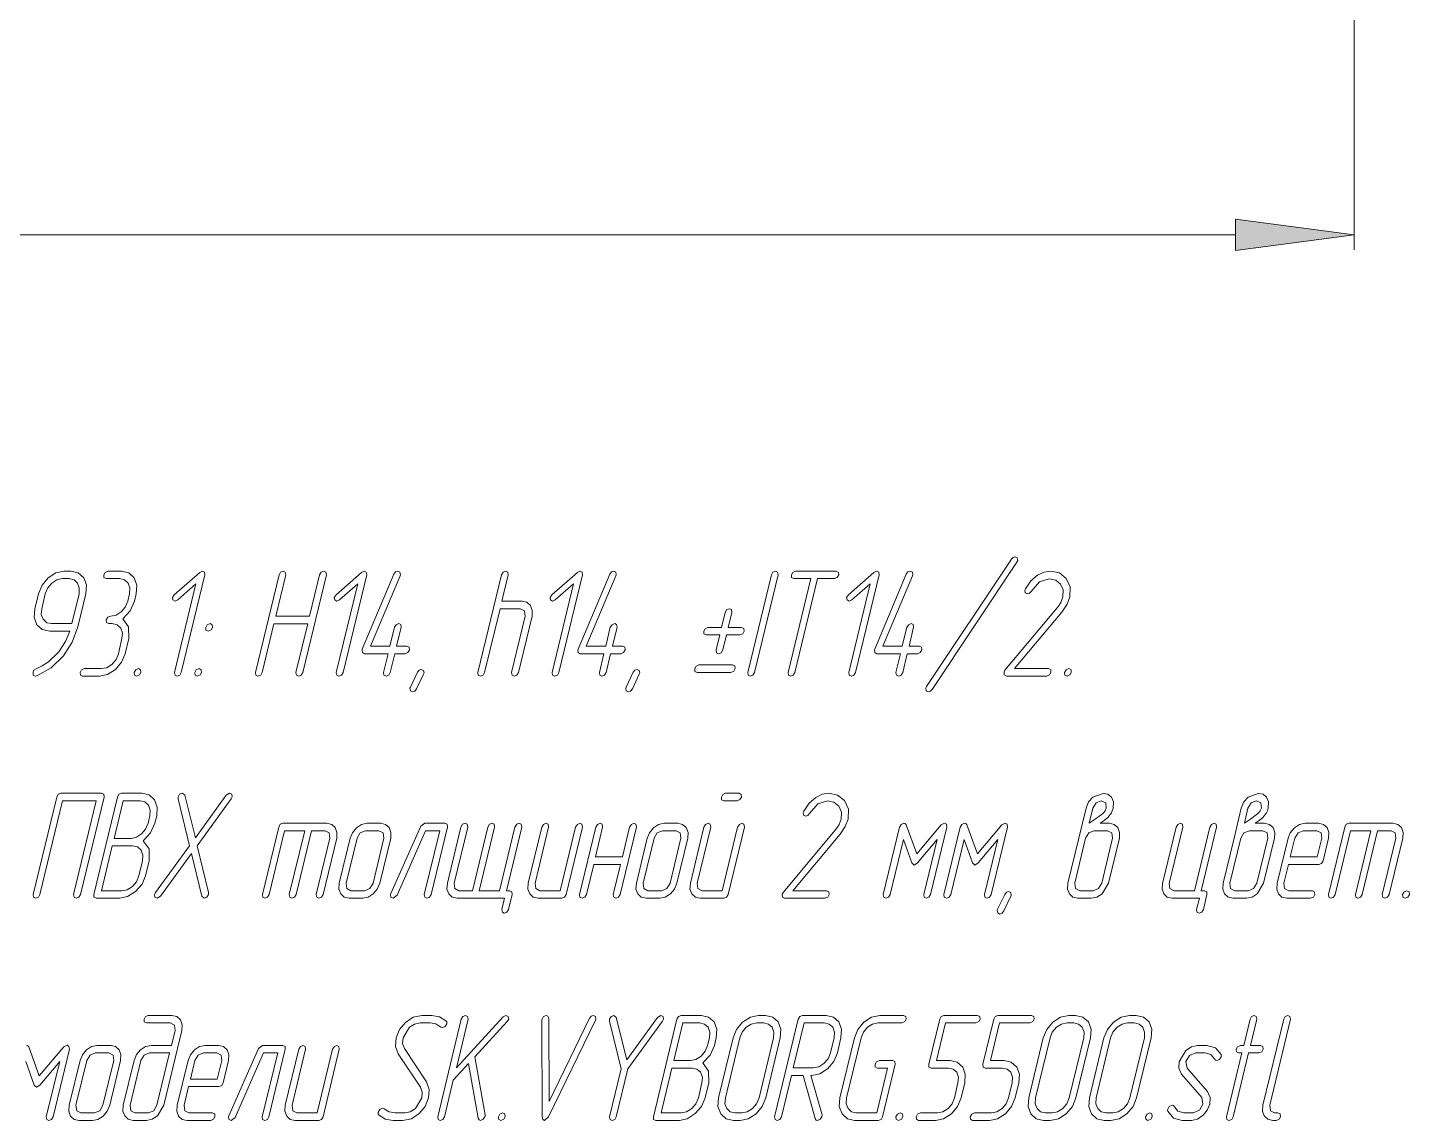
# Model space of a CAD drawing. Extents: x 0 to 420, y 0 to 297.
# Drawn here: x 280.06 to 326.12, y 63.56 to 99.98 of the extents above; entities that cross this region are included whole.
import ezdxf

# ---------------------------------------------------------------- set-up
doc = ezdxf.new("R2010")
doc.units = 0

msp = doc.modelspace()

# ---------------------------------------------------------------- linework, layer by layer
at = {"color": 7, "lineweight": 13}
for p, q in [((324.28299, 166.693024), (324.28299, 92.572365)), ((34.915421, 93.072365), (320.3172, 93.072365))]:
    msp.add_line(p, q, dxfattribs=at)
for points in [[(320.3172, 92.550262), (324.28299, 93.072365), (320.3172, 93.594467)], [(313.038452, 82.164764), (313.061493, 82.221054), (313.04306, 82.308037), (312.973999, 82.338745), (312.909515, 82.318275), (312.854248, 82.267105), (310.026611, 78.020027), (310.003601, 77.963737), (310.012817, 77.876755), (310.086487, 77.840935), (310.160187, 77.866516), (310.206238, 77.917686)], [(281.731873, 80.005409), (281.998993, 81.115791), (282.017395, 81.407455), (281.929901, 81.647949), (281.745697, 81.811691), (281.501617, 81.867981), (281.27594, 81.867981), (280.999634, 81.80658), (280.74176, 81.642838), (280.539124, 81.397224), (280.423981, 81.115791), (280.30426, 80.614326), (280.281219, 80.322662), (280.368713, 80.082161), (280.54834, 79.918419), (280.796997, 79.867249), (281.469391, 79.867249), (281.322021, 79.519295), (281.100952, 79.18158), (280.750946, 78.838737), (280.54834, 78.705704), (280.341095, 78.608475), (280.272003, 78.562424), (280.239777, 78.495903), (280.248993, 78.403801), (280.313446, 78.367981), (280.364105, 78.3731), (280.843079, 78.644295), (281.257538, 79.048538), (281.547668, 79.503944)], [(281.533844, 80.117981), (280.856873, 80.117981), (280.695679, 80.148682), (280.575958, 80.261253), (280.511475, 80.419884), (280.529907, 80.614326), (280.649658, 81.115791), (280.727936, 81.305115), (280.861481, 81.468857), (281.031891, 81.576317), (281.216095, 81.617249), (281.441742, 81.617249), (281.607544, 81.576317), (281.727264, 81.468857), (281.782532, 81.305115), (281.773315, 81.115791)], [(283.228577, 80.281723), (283.477264, 80.542686), (283.620026, 80.865059), (283.679901, 81.115791), (283.698334, 81.402336), (283.615417, 81.647949), (283.435822, 81.811691), (283.187134, 81.867981), (282.73584, 81.867981), (282.643707, 81.827042), (282.597656, 81.740059), (282.602264, 81.653069), (282.675964, 81.617249), (283.127258, 81.617249), (283.29306, 81.576317), (283.408203, 81.468857), (283.468048, 81.305115), (283.458862, 81.115791), (283.398987, 80.865059), (283.316101, 80.670616), (283.177917, 80.511986), (283.007538, 80.399414), (282.827942, 80.368713), (282.73584, 80.327774), (282.680573, 80.240791), (282.694366, 80.153801), (282.768066, 80.117981), (282.878601, 80.117981), (283.044373, 80.077042), (283.164124, 79.969589), (283.21936, 79.805847), (283.205566, 79.616516), (283.085815, 79.115059), (283.007538, 78.920616), (282.873993, 78.761986), (282.698975, 78.649414), (282.514771, 78.618713), (281.952942, 78.618713), (281.86084, 78.577774), (281.810181, 78.490791), (281.819366, 78.403801), (281.893066, 78.367981), (282.454895, 78.367981), (282.726624, 78.419151), (282.989105, 78.588013), (283.191742, 78.828506), (283.311493, 79.115059), (283.431213, 79.616516), (283.421997, 80.010529)], [(285.181213, 78.490791), (285.968719, 81.740059), (285.954895, 81.832161), (285.881226, 81.862862), (285.79834, 81.827042), (284.94635, 81.079971), (284.886475, 80.992981), (284.904907, 80.905991), (284.973999, 80.865059), (285.061493, 80.905991), (285.669373, 81.443275), (284.955566, 78.490791), (284.973999, 78.398682), (285.04306, 78.367981), (285.130554, 78.398682)], [(289.459503, 80.363594), (288.335815, 80.363594), (288.667419, 81.740059), (288.648987, 81.832161), (288.579895, 81.867981), (288.492401, 81.832161), (288.441742, 81.740059), (287.654236, 78.490791), (287.66806, 78.398682), (287.737152, 78.367981), (287.829254, 78.398682), (287.879913, 78.490791), (288.271362, 80.112862), (289.39502, 80.112862), (289.003601, 78.490791), (289.022003, 78.398682), (289.091095, 78.367981), (289.178589, 78.398682), (289.229248, 78.490791), (290.016754, 81.740059), (289.998322, 81.832161), (289.933838, 81.867981), (289.846344, 81.832161), (289.791077, 81.740059)], [(290.573975, 78.490791), (291.361481, 81.740059), (291.347656, 81.832161), (291.273987, 81.862862), (291.191101, 81.827042), (290.339111, 81.079971), (290.279236, 80.992981), (290.297668, 80.905991), (290.36676, 80.865059), (290.454254, 80.905991), (291.062134, 81.443275), (290.348328, 78.490791), (290.36676, 78.398682), (290.435822, 78.367981), (290.523315, 78.398682)], [(292.36084, 79.365791), (292.512787, 79.995171), (292.498993, 80.08728), (292.434509, 80.117981), (292.347015, 80.082161), (292.28714, 79.995171), (292.135162, 79.365791), (291.48584, 79.365791), (292.475952, 81.71447), (292.485168, 81.745171), (292.471344, 81.832161), (292.397675, 81.867981), (292.323975, 81.8424), (292.268707, 81.76564), (291.214111, 79.268562), (291.209503, 79.237862), (291.218719, 79.150879), (291.287781, 79.115059), (292.075287, 79.115059), (291.92334, 78.490791), (291.937134, 78.398682), (292.010834, 78.367981), (292.098328, 78.398682), (292.148987, 78.490791), (292.300964, 79.115059), (292.641754, 79.115059), (292.733856, 79.155991), (292.784515, 79.242981), (292.775299, 79.329971), (292.701599, 79.365791)], [(295.870026, 80.865059), (296.081879, 81.740059), (296.063446, 81.832161), (295.994385, 81.867981), (295.90686, 81.832161), (295.856201, 81.740059), (295.068726, 78.490791), (295.08252, 78.398682), (295.151611, 78.367981), (295.243713, 78.398682), (295.294373, 78.490791), (295.810181, 80.614326), (296.482544, 80.614326), (296.625305, 80.542686), (296.648315, 80.368713), (296.192383, 78.490791), (296.206207, 78.398682), (296.275299, 78.367981), (296.367401, 78.398682), (296.41806, 78.490791), (296.873962, 80.368713), (296.883179, 80.558037), (296.823303, 80.721779), (296.703583, 80.829239), (296.542389, 80.865059)], [(297.767395, 78.490791), (298.554901, 81.740059), (298.541077, 81.832161), (298.467407, 81.862862), (298.384491, 81.827042), (297.532532, 81.079971), (297.472656, 80.992981), (297.491089, 80.905991), (297.56015, 80.865059), (297.647644, 80.905991), (298.255554, 81.443275), (297.541748, 78.490791), (297.56015, 78.398682), (297.629242, 78.367981), (297.716736, 78.398682)], [(299.55423, 79.365791), (299.706207, 79.995171), (299.692383, 80.08728), (299.62793, 80.117981), (299.540405, 80.082161), (299.48056, 79.995171), (299.328583, 79.365791), (298.67923, 79.365791), (299.669373, 81.71447), (299.678589, 81.745171), (299.664764, 81.832161), (299.591064, 81.867981), (299.517395, 81.8424), (299.462128, 81.76564), (298.407532, 79.268562), (298.402924, 79.237862), (298.41214, 79.150879), (298.481201, 79.115059), (299.268707, 79.115059), (299.11673, 78.490791), (299.130554, 78.398682), (299.204224, 78.367981), (299.291748, 78.398682), (299.342407, 78.490791), (299.494385, 79.115059), (299.835144, 79.115059), (299.927277, 79.155991), (299.977905, 79.242981), (299.968719, 79.329971), (299.89502, 79.365791)], [(304.288452, 78.490791), (305.075958, 81.740059), (305.057526, 81.832161), (304.988464, 81.867981), (304.90094, 81.832161), (304.850281, 81.740059), (304.062805, 78.490791), (304.076599, 78.398682), (304.145691, 78.367981), (304.237793, 78.398682)], [(306.162811, 81.617249), (305.407532, 78.490791), (305.425964, 78.398682), (305.495056, 78.367981), (305.58252, 78.398682), (305.633179, 78.490791), (306.388458, 81.617249), (306.954895, 81.617249), (307.046997, 81.658188), (307.097656, 81.740059), (307.08844, 81.827042), (307.014771, 81.867981), (305.660828, 81.867981), (305.568726, 81.827042), (305.522675, 81.740059), (305.527283, 81.653069), (305.600952, 81.617249)], [(307.654907, 78.490791), (308.442413, 81.740059), (308.428589, 81.832161), (308.354919, 81.862862), (308.272003, 81.827042), (307.420044, 81.079971), (307.360168, 80.992981), (307.378601, 80.905991), (307.447662, 80.865059), (307.535156, 80.905991), (308.143066, 81.443275), (307.42926, 78.490791), (307.447662, 78.398682), (307.516754, 78.367981), (307.604248, 78.398682)], [(309.441742, 79.365791), (309.593719, 79.995171), (309.579895, 80.08728), (309.515442, 80.117981), (309.427917, 80.082161), (309.368073, 79.995171), (309.216095, 79.365791), (308.566742, 79.365791), (309.556885, 81.71447), (309.566101, 81.745171), (309.552277, 81.832161), (309.478577, 81.867981), (309.404907, 81.8424), (309.34964, 81.76564), (308.295044, 79.268562), (308.290436, 79.237862), (308.299652, 79.150879), (308.368713, 79.115059), (309.156219, 79.115059), (309.004242, 78.490791), (309.018066, 78.398682), (309.091736, 78.367981), (309.17926, 78.398682), (309.229919, 78.490791), (309.381897, 79.115059), (309.722656, 79.115059), (309.814789, 79.155991), (309.865417, 79.242981), (309.856232, 79.329971), (309.782532, 79.365791)], [(314.028595, 78.367981), (314.125305, 78.40892), (314.171356, 78.490791), (314.16214, 78.582893), (314.08847, 78.618713), (312.955566, 78.618713), (314.530579, 80.501755), (314.705566, 80.762718), (314.802277, 81.008331), (314.816101, 81.340935), (314.682556, 81.622368), (314.452271, 81.80658), (314.166748, 81.867981), (313.936493, 81.832161), (313.72464, 81.72982), (313.503601, 81.540497), (313.319397, 81.274414), (313.300964, 81.228363), (313.314758, 81.141373), (313.388458, 81.105553), (313.45755, 81.131142), (313.508179, 81.187424), (313.793732, 81.514908), (314.116089, 81.612137), (314.327942, 81.566078), (314.489136, 81.438156), (314.57663, 81.238594), (314.567413, 81.008331), (314.498322, 80.82412), (314.443054, 80.737137), (314.373993, 80.639908), (312.637817, 78.562424), (312.60556, 78.501022), (312.614777, 78.40892), (312.683838, 78.367981)], [(303.413452, 79.990059), (303.533203, 80.491516), (303.519379, 80.583626), (303.450287, 80.614326), (303.362793, 80.583626), (303.307526, 80.491516), (303.187805, 79.990059), (302.736481, 79.990059), (302.644379, 79.94912), (302.598328, 79.867249), (302.602936, 79.775146), (302.676605, 79.744446), (303.12793, 79.744446), (303.008179, 79.242981), (303.017395, 79.14576), (303.086487, 79.115059), (303.178589, 79.14576), (303.233856, 79.242981), (303.353577, 79.744446), (303.800293, 79.744446), (303.897003, 79.780258), (303.947662, 79.867249), (303.933838, 79.954239), (303.860168, 79.990059)], [(286.139099, 80.117981), (286.042419, 80.077042), (285.996338, 79.990059), (286.000946, 79.903069), (286.079254, 79.867249), (286.175964, 79.908188), (286.222015, 79.990059), (286.208191, 80.077042)], [(283.753601, 78.618713), (283.661499, 78.577774), (283.61084, 78.490791), (283.620026, 78.403801), (283.693726, 78.367981), (283.790436, 78.40892), (283.836487, 78.490791), (283.827271, 78.582893)], [(285.775299, 78.618713), (285.683197, 78.577774), (285.632538, 78.490791), (285.641754, 78.403801), (285.715424, 78.367981), (285.812134, 78.40892), (285.858185, 78.490791), (285.848999, 78.582893)], [(293.272675, 78.475433), (293.254242, 78.557312), (293.180542, 78.593124), (293.106873, 78.567543), (293.051605, 78.495903), (292.816742, 77.999557), (292.802917, 77.963737), (292.82135, 77.881866), (292.890442, 77.840935), (292.964111, 77.866516), (293.023987, 77.943275), (293.254242, 78.434502)], [(300.466095, 78.475433), (300.447662, 78.557312), (300.373962, 78.593124), (300.300293, 78.567543), (300.245026, 78.495903), (300.010162, 77.999557), (299.996338, 77.963737), (300.014771, 77.881866), (300.083862, 77.840935), (300.157532, 77.866516), (300.217407, 77.943275), (300.447662, 78.434502)], [(303.496338, 78.490791), (303.597656, 78.531723), (303.643707, 78.618713), (303.634521, 78.705704), (303.560822, 78.741516), (302.437134, 78.741516), (302.340424, 78.700584), (302.294373, 78.618713), (302.298981, 78.526604), (302.372681, 78.490791)], [(314.765442, 78.618713), (314.67334, 78.577774), (314.622681, 78.490791), (314.631897, 78.403801), (314.705566, 78.367981), (314.802277, 78.40892), (314.848328, 78.490791), (314.839111, 78.582893)], [(281.819397, 71.087288), (282.606873, 74.336555), (282.597687, 74.428658), (282.523987, 74.464478), (281.170044, 74.464478), (281.077942, 74.428658), (281.031891, 74.336555), (280.244385, 71.087288), (280.258209, 70.995178), (280.327271, 70.964478), (280.419373, 70.995178), (280.470032, 71.087288), (281.225311, 74.213745), (282.348999, 74.213745), (281.593719, 71.087288), (281.612152, 70.995178), (281.681213, 70.964478), (281.768738, 70.995178)], [(282.348999, 70.964478), (283.136475, 70.964478), (283.394379, 71.020767), (283.656891, 71.189621), (283.873322, 71.430122), (283.993073, 71.711555), (284.112793, 72.213013), (284.108215, 72.607025), (283.910187, 72.87822), (284.158875, 73.139183), (284.301636, 73.461555), (284.361481, 73.712288), (284.379913, 74.003952), (284.292419, 74.244446), (284.108215, 74.408188), (283.868713, 74.464478), (283.191742, 74.464478), (283.09964, 74.428658), (283.053589, 74.336555), (282.266083, 71.087288), (282.270691, 70.995178)], [(282.947662, 72.960091), (283.247009, 74.213745), (283.808868, 74.213745), (283.970032, 74.172813), (284.089783, 74.065353), (284.14505, 73.901611), (284.135834, 73.712288), (284.075958, 73.461555), (283.993073, 73.267113), (283.859528, 73.108482), (283.684509, 72.995911), (283.509521, 72.960091)], [(285.65097, 72.98056), (285.300964, 74.397957), (285.227295, 74.469597), (285.125977, 74.428658), (285.075317, 74.346786), (285.075317, 74.280266), (285.45755, 72.714478), (284.320038, 71.153809), (284.287811, 71.087288), (284.301636, 71.000298), (284.375305, 70.964478), (284.48584, 71.030998), (285.522003, 72.453514), (285.862793, 71.030998), (285.945709, 70.964478), (286.037811, 71.000298), (286.08847, 71.087288), (286.093079, 71.153809), (285.710815, 72.714478), (286.848328, 74.280266), (286.875977, 74.346786), (286.86676, 74.433777), (286.79306, 74.469597), (286.677948, 74.397957)], [(303.712799, 74.213745), (303.804932, 74.254684), (303.85556, 74.336555), (303.841736, 74.423538), (303.772675, 74.464478), (303.325958, 74.464478), (303.233856, 74.423538), (303.187805, 74.336555), (303.192413, 74.249565), (303.266113, 74.213745)], [(306.637146, 70.964478), (306.733856, 71.005417), (306.779907, 71.087288), (306.770691, 71.17939), (306.697021, 71.21521), (305.564117, 71.21521), (307.13913, 73.098251), (307.314117, 73.359215), (307.410828, 73.604828), (307.424652, 73.937431), (307.291107, 74.218864), (307.060852, 74.403076), (306.775299, 74.464478), (306.545044, 74.428658), (306.333191, 74.326317), (306.112152, 74.136993), (305.927948, 73.870911), (305.909515, 73.82486), (305.92334, 73.737869), (305.997009, 73.702049), (306.066101, 73.727638), (306.11676, 73.78392), (306.402283, 74.111404), (306.72464, 74.208633), (306.936493, 74.162575), (307.097687, 74.034653), (307.185181, 73.835091), (307.175964, 73.604828), (307.106873, 73.420616), (307.051636, 73.333633), (306.982544, 73.236404), (305.246368, 71.15892), (305.214111, 71.097519), (305.223328, 71.005417), (305.292419, 70.964478)], [(315.810852, 73.461555), (315.939789, 73.553658), (316.064148, 73.650879), (316.183868, 73.814621), (316.211487, 73.87603), (316.239136, 73.963013), (316.25296, 74.172813), (316.188477, 74.336555), (316.068726, 74.428658), (315.907562, 74.459358), (315.571381, 74.336555), (315.424011, 74.172813), (315.341125, 73.963013), (315.101624, 72.96521), (314.737823, 71.465942), (314.723999, 71.271492), (314.788483, 71.112869), (314.903625, 71.000298), (315.069397, 70.964478), (315.516113, 70.964478), (315.700317, 71.000298), (315.875305, 71.112869), (316.087158, 71.465942), (316.450989, 72.96521), (316.460205, 73.154533), (316.40033, 73.318275), (316.280579, 73.425735), (316.119385, 73.461555)], [(315.447021, 73.461555), (315.566772, 73.963013), (315.677307, 74.147224), (315.847687, 74.213745), (315.995056, 74.147224), (316.013489, 73.963013), (315.972046, 73.87603), (315.921387, 73.809509), (315.884521, 73.778809), (315.649658, 73.594597)], [(320.982544, 73.461555), (321.111511, 73.553658), (321.23584, 73.650879), (321.355591, 73.814621), (321.383209, 73.87603), (321.410858, 73.963013), (321.424683, 74.172813), (321.360199, 74.336555), (321.240448, 74.428658), (321.079285, 74.459358), (320.743103, 74.336555), (320.595703, 74.172813), (320.512817, 73.963013), (320.273346, 72.96521), (319.909546, 71.465942), (319.895721, 71.271492), (319.960205, 71.112869), (320.075317, 71.000298), (320.241119, 70.964478), (320.687836, 70.964478), (320.87204, 71.000298), (321.047028, 71.112869), (321.258881, 71.465942), (321.622681, 72.96521), (321.631897, 73.154533), (321.572021, 73.318275), (321.452301, 73.425735), (321.291107, 73.461555)], [(320.618744, 73.461555), (320.738464, 73.963013), (320.848999, 74.147224), (321.019409, 74.213745), (321.166779, 74.147224), (321.185181, 73.963013), (321.143738, 73.87603), (321.093079, 73.809509), (321.056244, 73.778809), (320.821381, 73.594597)], [(289.29834, 73.210823), (288.782532, 71.087288), (288.796356, 70.995178), (288.870056, 70.964478), (288.95755, 70.995178), (289.008209, 71.087288), (289.523987, 73.210823), (289.975311, 73.210823), (290.113464, 73.139183), (290.136475, 72.96521), (289.680573, 71.087288), (289.698975, 70.995178), (289.768066, 70.964478), (289.85556, 70.995178), (289.906219, 71.087288), (290.362152, 72.96521), (290.371368, 73.154533), (290.316101, 73.318275), (290.19635, 73.425735), (290.035156, 73.461555), (288.570709, 73.461555), (288.478607, 73.430855), (288.427948, 73.338745), (287.884521, 71.087288), (287.898315, 70.995178), (287.967407, 70.964478), (288.059509, 70.995178), (288.110168, 71.087288), (288.625977, 73.210823)], [(291.798981, 71.465942), (292.162811, 72.96521), (292.172028, 73.154533), (292.112152, 73.318275), (291.992401, 73.425735), (291.831238, 73.461555), (291.379913, 73.461555), (291.191101, 73.425735), (291.025299, 73.313164), (290.887146, 73.149422), (290.813477, 72.96521), (290.449646, 71.465942), (290.435822, 71.26638), (290.495697, 71.10775), (290.61084, 70.995178), (290.776611, 70.964478), (291.227936, 70.964478), (291.407532, 70.995178), (291.58255, 71.10775), (291.716095, 71.26638)], [(293.507538, 71.087288), (294.050964, 73.338745), (294.046356, 73.430855), (293.968079, 73.461555), (293.295715, 73.461555), (293.16214, 73.364334), (292.167419, 71.117989), (292.158203, 71.087288), (292.172028, 71.000298), (292.245697, 70.964478), (292.374634, 71.061699), (293.323334, 73.210823), (293.797668, 73.210823), (293.281891, 71.087288), (293.295715, 70.995178), (293.364777, 70.964478), (293.456879, 70.995178)], [(294.88913, 71.21521), (294.437805, 71.21521), (294.299652, 71.286842), (294.276611, 71.465942), (294.727936, 73.338745), (294.714111, 73.430855), (294.64505, 73.466667), (294.557556, 73.430855), (294.502289, 73.338745), (294.050964, 71.465942), (294.03714, 71.26638), (294.097015, 71.10775), (294.212158, 70.995178), (294.37793, 70.964478), (295.95755, 70.964478), (295.865448, 70.590942), (295.88385, 70.498833), (295.948334, 70.468132), (296.035828, 70.498833), (296.091095, 70.590942), (296.210815, 71.087288), (296.20163, 71.17939), (296.12793, 71.21521), (296.017395, 71.21521), (296.528595, 73.338745), (296.514771, 73.430855), (296.445709, 73.466667), (296.362793, 73.430855), (296.302948, 73.338745), (295.791748, 71.21521), (295.114777, 71.21521), (295.625977, 73.338745), (295.612152, 73.430855), (295.547668, 73.466667), (295.460175, 73.430855), (295.400299, 73.338745)], [(298.006897, 71.087288), (298.550293, 73.338745), (298.536499, 73.430855), (298.467407, 73.461555), (298.384521, 73.425735), (298.324646, 73.338745), (297.813477, 71.21521), (297.136475, 71.21521), (296.998322, 71.286842), (296.975311, 71.465942), (297.426636, 73.338745), (297.412811, 73.430855), (297.343719, 73.461555), (297.256226, 73.425735), (297.200958, 73.338745), (296.749634, 71.465942), (296.73584, 71.26638), (296.795715, 71.10775), (296.910828, 70.995178), (297.07663, 70.964478), (297.864136, 70.964478), (297.956238, 70.995178)], [(299.885834, 72.340942), (298.987793, 72.340942), (299.227295, 73.338745), (299.21347, 73.430855), (299.144379, 73.461555), (299.056885, 73.425735), (299.001617, 73.338745), (298.458191, 71.087288), (298.472015, 70.995178), (298.541077, 70.964478), (298.633209, 70.995178), (298.683868, 71.087288), (298.927917, 72.09021), (299.825958, 72.09021), (299.581879, 71.087288), (299.595703, 70.995178), (299.664795, 70.964478), (299.756897, 70.995178), (299.807556, 71.087288), (300.350952, 73.338745), (300.337158, 73.430855), (300.268066, 73.461555), (300.185181, 73.425735), (300.125305, 73.338745)], [(301.700317, 71.465942), (302.064117, 72.96521), (302.073334, 73.154533), (302.013458, 73.318275), (301.893738, 73.425735), (301.732544, 73.461555), (301.281219, 73.461555), (301.092407, 73.425735), (300.926636, 73.313164), (300.788452, 73.149422), (300.714783, 72.96521), (300.350952, 71.465942), (300.337158, 71.26638), (300.397034, 71.10775), (300.512146, 70.995178), (300.677948, 70.964478), (301.129272, 70.964478), (301.308868, 70.995178), (301.483856, 71.10775), (301.617401, 71.26638)], [(303.408875, 71.087288), (303.952271, 73.338745), (303.938477, 73.430855), (303.869385, 73.461555), (303.786499, 73.425735), (303.726624, 73.338745), (303.215454, 71.21521), (302.54306, 71.21521), (302.400299, 71.286842), (302.377289, 71.465942), (302.828613, 73.338745), (302.814789, 73.430855), (302.745697, 73.461555), (302.658203, 73.425735), (302.602936, 73.338745), (302.151611, 71.465942), (302.137817, 71.271492), (302.202271, 71.112869), (302.317413, 71.000298), (302.483215, 70.964478), (303.266113, 70.964478), (303.358215, 70.995178)], [(310.155579, 71.087288), (310.699005, 73.338745), (310.685181, 73.430855), (310.620697, 73.466667), (310.510193, 73.410385), (309.695038, 72.443275), (309.34967, 73.410385), (309.312805, 73.451317), (309.271362, 73.466667), (309.17926, 73.425735), (309.123993, 73.338745), (308.580566, 71.087288), (308.594391, 70.995178), (308.663452, 70.964478), (308.755585, 70.995178), (308.806244, 71.087288), (309.25293, 72.924271), (309.529266, 72.14138), (309.607544, 72.06974), (309.718079, 72.14138), (310.376617, 72.924271), (309.929932, 71.087288), (309.943726, 70.995178), (310.012817, 70.964478), (310.104919, 70.995178)], [(312.177307, 71.087288), (312.720703, 73.338745), (312.706909, 73.430855), (312.642426, 73.466667), (312.531891, 73.410385), (311.716766, 72.443275), (311.371368, 73.410385), (311.334534, 73.451317), (311.293091, 73.466667), (311.200989, 73.425735), (311.145691, 73.338745), (310.602295, 71.087288), (310.616089, 70.995178), (310.685181, 70.964478), (310.777283, 70.995178), (310.827942, 71.087288), (311.274658, 72.924271), (311.550964, 72.14138), (311.629272, 72.06974), (311.739807, 72.14138), (312.398346, 72.924271), (311.95163, 71.087288), (311.965454, 70.995178), (312.034515, 70.964478), (312.126648, 70.995178)], [(318.95163, 71.210091), (318.274658, 71.210091), (318.136505, 71.286842), (318.113464, 71.460823), (318.564789, 73.338745), (318.550964, 73.430855), (318.481903, 73.461555), (318.394409, 73.425735), (318.339142, 73.338745), (317.887817, 71.460823), (317.874023, 71.26638), (317.933868, 71.10775), (318.049011, 70.995178), (318.214783, 70.964478), (319.117432, 70.964478), (319.02533, 70.590942), (319.039124, 70.493721), (319.112823, 70.463013), (319.200317, 70.498833), (319.250977, 70.590942), (319.370728, 71.087288), (319.366119, 71.17939), (319.292419, 71.210091), (319.177307, 71.210091), (319.688477, 73.338745), (319.674683, 73.430855), (319.610199, 73.461555), (319.522705, 73.425735), (319.46283, 73.338745)], [(322.08783, 72.09021), (323.096375, 72.09021), (323.188477, 72.120911), (323.239136, 72.213013), (323.42334, 72.96521), (323.432556, 73.154533), (323.372681, 73.318275), (323.25296, 73.425735), (323.091766, 73.461555), (322.640442, 73.461555), (322.45166, 73.425735), (322.285858, 73.313164), (322.147705, 73.149422), (322.074005, 72.96521), (321.710205, 71.465942), (321.696381, 71.26638), (321.756256, 71.10775), (321.871368, 70.995178), (322.03717, 70.964478), (322.824677, 70.964478), (322.921387, 71.005417), (322.967438, 71.087288), (322.958221, 71.17939), (322.884521, 71.21521), (322.097046, 71.21521), (321.958862, 71.286842), (321.935852, 71.465942)], [(324.832581, 73.210823), (324.316772, 71.087288), (324.330597, 70.995178), (324.404266, 70.964478), (324.49176, 70.995178), (324.542419, 71.087288), (325.058228, 73.210823), (325.509521, 73.210823), (325.647705, 73.139183), (325.670715, 72.96521), (325.214783, 71.087288), (325.233215, 70.995178), (325.302307, 70.964478), (325.389801, 70.995178), (325.44046, 71.087288), (325.896362, 72.96521), (325.905579, 73.154533), (325.850342, 73.318275), (325.730591, 73.425735), (325.569397, 73.461555), (324.104919, 73.461555), (324.012817, 73.430855), (323.962158, 73.338745), (323.418762, 71.087288), (323.432556, 70.995178), (323.501648, 70.964478), (323.59375, 70.995178), (323.644409, 71.087288), (324.160187, 73.210823)], [(291.573334, 71.465942), (291.467407, 71.286842), (291.287811, 71.21521), (290.836487, 71.21521), (290.698334, 71.286842), (290.675293, 71.465942), (291.039124, 72.96521), (291.14505, 73.139183), (291.320038, 73.210823), (291.771362, 73.210823), (291.914124, 73.139183), (291.937134, 72.96521)], [(301.47464, 71.465942), (301.368713, 71.286842), (301.189117, 71.21521), (300.737793, 71.21521), (300.59964, 71.286842), (300.57663, 71.465942), (300.94043, 72.96521), (301.046356, 73.139183), (301.221375, 73.210823), (301.672668, 73.210823), (301.81543, 73.139183), (301.83847, 72.96521)], [(315.861511, 71.465942), (315.755585, 71.286842), (315.575989, 71.21521), (315.129272, 71.21521), (314.986511, 71.286842), (314.96347, 71.465942), (315.327301, 72.96521), (315.433228, 73.139183), (315.612823, 73.210823), (316.05954, 73.210823), (316.202301, 73.139183), (316.225311, 72.96521)], [(321.033203, 71.465942), (320.927307, 71.286842), (320.747681, 71.21521), (320.300964, 71.21521), (320.158203, 71.286842), (320.135193, 71.465942), (320.499023, 72.96521), (320.604919, 73.139183), (320.784546, 73.210823), (321.231262, 73.210823), (321.374023, 73.139183), (321.397034, 72.96521)], [(322.147705, 72.340942), (322.299683, 72.96521), (322.405579, 73.139183), (322.580597, 73.210823), (323.031921, 73.210823), (323.174683, 73.139183), (323.197693, 72.96521), (323.045715, 72.340942)], [(282.523987, 71.21521), (282.883209, 72.709358), (283.555573, 72.709358), (283.716766, 72.673538), (283.841095, 72.566086), (283.90097, 72.402344), (283.887146, 72.213013), (283.767395, 71.711555), (283.684509, 71.511993), (283.550964, 71.358482), (283.375977, 71.245911), (283.19635, 71.21521)], [(312.84967, 71.07193), (312.831238, 71.153809), (312.757568, 71.189621), (312.683868, 71.16404), (312.628601, 71.0924), (312.393738, 70.596054), (312.379913, 70.560234), (312.398346, 70.478363), (312.467407, 70.437431), (312.541107, 70.463013), (312.600983, 70.539772), (312.831238, 71.030998)], [(326.034546, 71.21521), (325.942444, 71.174271), (325.891785, 71.087288), (325.901001, 71.000298), (325.97467, 70.964478), (326.071381, 71.005417), (326.117432, 71.087288), (326.108215, 71.17939)], [(284.854248, 66.058044), (284.181885, 66.058044), (283.993073, 66.022224), (283.822662, 65.914764), (283.684509, 65.751022), (283.61084, 65.561699), (283.247009, 64.062431), (283.233185, 63.867985), (283.297668, 63.709358), (283.412811, 63.596786), (283.578583, 63.560966), (284.025299, 63.560966), (284.209503, 63.596786), (284.384521, 63.709358), (284.596344, 64.062431), (285.199646, 66.559502), (285.208862, 66.748833), (285.153595, 66.912575), (285.029236, 67.020027), (284.868073, 67.060966), (284.080566, 67.060966), (283.988464, 67.020027), (283.942413, 66.933044), (283.947021, 66.846054), (284.020691, 66.810234), (284.808197, 66.810234), (284.950958, 66.738602), (284.973999, 66.559502)], [(294.004913, 66.881874), (293.788452, 67.014915), (293.535187, 67.060966), (293.203613, 67.060966), (292.913452, 66.999565), (292.655579, 66.825584), (292.45755, 66.585091), (292.347015, 66.308777), (292.324005, 66.027344), (292.416107, 65.781723), (293.157532, 64.666229), (293.212799, 64.497368), (293.199005, 64.313156), (292.987152, 63.960091), (292.807556, 63.847515), (292.62793, 63.811699), (292.300964, 63.811699), (292.107544, 63.8424), (291.94635, 63.94474), (291.886505, 63.965206), (291.798981, 63.924271), (291.743713, 63.837284), (291.743713, 63.780994), (291.771362, 63.740059), (291.978607, 63.601902), (292.241089, 63.560966), (292.568085, 63.560966), (292.853607, 63.617252), (293.116089, 63.791229), (293.309509, 64.026611), (293.424652, 64.308044), (293.443085, 64.589478), (293.35556, 64.84021), (292.618713, 65.955704), (292.558868, 66.119446), (292.572693, 66.308777), (292.784515, 66.661842), (292.950317, 66.769302), (293.143738, 66.810234), (293.475311, 66.810234), (293.668732, 66.774414), (293.829926, 66.672081), (293.889771, 66.651611), (293.977295, 66.692543), (294.03714, 66.779533), (294.032532, 66.840935)], [(294.248993, 64.896492), (294.755554, 65.454239), (295.08255, 63.632603), (295.110168, 63.576317), (295.160828, 63.560966), (295.248352, 63.596786), (295.303589, 63.678658), (295.308197, 63.704243), (295.308197, 63.740059), (294.962799, 65.67939), (296.049652, 66.861404), (296.095703, 66.933044), (296.072693, 67.025146), (296.003601, 67.060966), (295.906891, 67.009796), (294.350311, 65.310966), (294.74176, 66.933044), (294.723328, 67.025146), (294.654266, 67.060966), (294.566742, 67.025146), (294.516113, 66.933044), (293.728607, 63.683773), (293.742401, 63.591667), (293.811493, 63.560966), (293.903595, 63.591667), (293.954254, 63.683773)], [(298.992432, 66.897224), (299.001617, 66.933044), (298.987793, 67.020027), (298.918732, 67.055847), (298.845032, 67.030266), (298.789795, 66.963745), (297.44043, 64.185234), (297.431213, 66.963745), (297.403595, 67.030266), (297.348328, 67.055847), (297.256226, 67.020027), (297.205566, 66.933044), (297.200958, 66.897224), (297.210175, 63.673538), (297.228607, 63.586552), (297.288452, 63.560966), (297.426636, 63.673538)], [(299.844391, 65.275146), (299.45755, 63.683773), (299.475952, 63.591667), (299.545044, 63.560966), (299.632538, 63.591667), (299.683197, 63.683773), (300.070038, 65.275146), (301.225952, 66.871635), (301.258209, 66.938156), (301.244385, 67.025146), (301.170715, 67.060966), (301.060181, 66.994446), (300.033203, 65.577049), (299.683197, 66.994446), (299.604919, 67.060966), (299.508209, 67.025146), (299.45755, 66.938156), (299.452942, 66.871635)], [(301.000305, 63.560966), (301.787811, 63.560966), (302.045715, 63.617252), (302.308197, 63.786114), (302.524658, 64.026611), (302.644379, 64.308044), (302.76413, 64.809502), (302.759521, 65.203514), (302.561493, 65.474709), (302.810181, 65.735672), (302.952942, 66.058044), (303.012817, 66.308777), (303.031219, 66.600441), (302.943726, 66.840935), (302.759521, 67.004677), (302.52005, 67.060966), (301.843079, 67.060966), (301.750977, 67.025146), (301.704895, 66.933044), (300.917419, 63.683773), (300.922028, 63.591667)], [(301.598999, 65.55658), (301.898315, 66.810234), (302.460175, 66.810234), (302.621368, 66.769302), (302.741089, 66.661842), (302.796356, 66.4981), (302.78714, 66.308777), (302.727295, 66.058044), (302.644379, 65.863602), (302.510834, 65.704971), (302.335815, 65.5924), (302.160828, 65.55658)], [(304.666107, 64.308044), (305.149658, 66.308777), (305.168091, 66.595322), (305.080566, 66.840935), (304.896362, 67.004677), (304.652283, 67.060966), (304.426636, 67.060966), (304.150299, 66.999565), (303.892426, 66.835823), (303.689789, 66.59021), (303.574646, 66.308777), (303.091095, 64.308044), (303.068085, 64.021492), (303.164795, 63.780994), (303.339783, 63.612137), (303.583862, 63.560966), (303.809509, 63.560966), (304.081238, 63.612137), (304.34375, 63.780994), (304.546356, 64.021492)], [(304.44043, 64.308044), (304.357544, 64.108482), (304.223999, 63.954971), (304.049011, 63.8424), (303.869385, 63.811699), (303.643738, 63.811699), (303.482544, 63.8424), (303.367432, 63.954971), (303.302948, 64.113602), (303.316772, 64.308044), (303.800293, 66.308777), (303.873993, 66.4981), (304.012146, 66.661842), (304.182556, 66.769302), (304.36676, 66.810234), (304.592407, 66.810234), (304.753601, 66.769302), (304.873352, 66.661842), (304.933197, 66.4981), (304.924011, 66.308777)], [(306.167419, 65.060234), (306.195068, 65.060234), (306.466766, 65.116524), (306.72467, 65.280266), (306.931885, 65.52076), (307.051636, 65.807312), (307.171356, 66.308777), (307.189789, 66.595322), (307.102295, 66.840935), (306.918091, 67.004677), (306.674011, 67.060966), (305.886505, 67.060966), (305.794403, 67.025146), (305.748352, 66.933044), (304.960846, 63.683773), (304.97467, 63.591667), (305.043732, 63.560966), (305.135834, 63.591667), (305.186493, 63.683773), (305.522675, 65.060234), (305.909515, 65.060234), (306.314789, 63.622372), (306.342407, 63.571201), (306.393066, 63.560966), (306.480591, 63.596786), (306.535828, 63.683773), (306.540436, 63.750294)], [(305.58255, 65.310966), (305.941772, 66.810234), (306.614136, 66.810234), (306.77533, 66.769302), (306.89505, 66.661842), (306.954926, 66.4981), (306.945709, 66.308777), (306.825989, 65.807312), (306.743073, 65.612869), (306.604919, 65.454239), (306.434509, 65.346786), (306.254913, 65.310966)], [(308.557556, 63.683773), (308.981232, 65.433777), (308.972015, 65.525879), (308.898346, 65.55658), (308.45163, 65.55658), (308.354919, 65.515648), (308.308868, 65.433777), (308.313477, 65.341667), (308.387146, 65.305847), (308.723328, 65.305847), (308.364136, 63.811699), (307.687164, 63.811699), (307.52597, 63.8424), (307.410828, 63.954971), (307.346375, 64.113602), (307.360168, 64.308044), (307.84375, 66.308777), (307.917419, 66.4981), (308.055573, 66.661842), (308.225983, 66.769302), (308.410187, 66.810234), (309.197693, 66.810234), (309.294403, 66.851173), (309.345062, 66.933044), (309.331238, 67.020027), (309.257568, 67.060966), (308.470062, 67.060966), (308.193726, 66.999565), (307.935852, 66.835823), (307.733215, 66.59021), (307.618073, 66.308777), (307.134521, 64.308044), (307.111511, 64.021492), (307.208221, 63.780994), (307.383209, 63.612137), (307.627289, 63.560966), (308.414795, 63.560966), (308.506897, 63.591667)], [(311.177948, 64.308044), (311.297699, 64.809502), (311.316101, 65.096054), (311.228607, 65.336548), (311.049011, 65.500298), (310.80954, 65.55658), (310.358215, 65.55658), (310.657562, 66.810234), (311.666107, 66.810234), (311.762817, 66.851173), (311.813477, 66.933044), (311.799652, 67.020027), (311.725983, 67.060966), (310.602295, 67.060966), (310.510193, 67.025146), (310.464142, 66.933044), (310.100311, 65.433777), (310.104919, 65.336548), (310.178619, 65.305847), (310.745056, 65.305847), (310.90625, 65.270027), (311.030579, 65.162575), (311.085846, 64.998833), (311.072021, 64.809502), (310.952301, 64.308044), (310.874023, 64.113602), (310.740448, 63.954971), (310.56546, 63.8424), (310.385864, 63.811699), (309.819397, 63.811699), (309.727295, 63.770763), (309.676636, 63.683773), (309.685852, 63.596786), (309.759521, 63.560966), (310.325989, 63.560966), (310.593079, 63.612137), (310.855591, 63.780994), (311.058228, 64.021492)], [(312.978607, 64.308044), (313.098358, 64.809502), (313.11676, 65.096054), (313.029266, 65.336548), (312.84967, 65.500298), (312.610199, 65.55658), (312.158875, 65.55658), (312.458221, 66.810234), (313.466766, 66.810234), (313.563477, 66.851173), (313.614136, 66.933044), (313.600311, 67.020027), (313.526642, 67.060966), (312.402954, 67.060966), (312.310852, 67.025146), (312.264801, 66.933044), (311.90097, 65.433777), (311.905579, 65.336548), (311.979279, 65.305847), (312.545715, 65.305847), (312.706909, 65.270027), (312.831238, 65.162575), (312.886505, 64.998833), (312.872681, 64.809502), (312.75296, 64.308044), (312.674683, 64.113602), (312.541107, 63.954971), (312.366119, 63.8424), (312.186523, 63.811699), (311.620056, 63.811699), (311.527954, 63.770763), (311.477295, 63.683773), (311.486511, 63.596786), (311.560181, 63.560966), (312.126648, 63.560966), (312.393738, 63.612137), (312.65625, 63.780994), (312.858887, 64.021492)], [(315.004944, 64.308044), (315.488464, 66.308777), (315.506897, 66.595322), (315.419403, 66.840935), (315.235199, 67.004677), (314.991119, 67.060966), (314.765442, 67.060966), (314.489136, 66.999565), (314.231262, 66.835823), (314.028625, 66.59021), (313.913483, 66.308777), (313.429932, 64.308044), (313.406921, 64.021492), (313.503601, 63.780994), (313.678619, 63.612137), (313.922699, 63.560966), (314.148346, 63.560966), (314.420044, 63.612137), (314.682556, 63.780994), (314.885193, 64.021492)], [(314.779266, 64.308044), (314.696381, 64.108482), (314.562805, 63.954971), (314.387817, 63.8424), (314.208221, 63.811699), (313.982544, 63.811699), (313.821381, 63.8424), (313.706238, 63.954971), (313.641785, 64.113602), (313.655579, 64.308044), (314.13913, 66.308777), (314.21283, 66.4981), (314.350983, 66.661842), (314.521362, 66.769302), (314.705597, 66.810234), (314.931244, 66.810234), (315.092438, 66.769302), (315.212158, 66.661842), (315.272034, 66.4981), (315.262817, 66.308777)], [(317.026642, 64.308044), (317.510193, 66.308777), (317.528625, 66.595322), (317.441101, 66.840935), (317.256897, 67.004677), (317.012817, 67.060966), (316.78717, 67.060966), (316.510864, 66.999565), (316.25296, 66.835823), (316.050323, 66.59021), (315.935181, 66.308777), (315.45166, 64.308044), (315.428619, 64.021492), (315.52533, 63.780994), (315.700317, 63.612137), (315.944397, 63.560966), (316.170074, 63.560966), (316.441772, 63.612137), (316.704285, 63.780994), (316.906921, 64.021492)], [(316.800995, 64.308044), (316.718079, 64.108482), (316.584534, 63.954971), (316.409546, 63.8424), (316.229919, 63.811699), (316.004272, 63.811699), (315.843079, 63.8424), (315.727966, 63.954971), (315.663483, 64.113602), (315.677307, 64.308044), (316.160858, 66.308777), (316.234528, 66.4981), (316.372681, 66.661842), (316.543091, 66.769302), (316.727295, 66.810234), (316.952942, 66.810234), (317.114136, 66.769302), (317.233887, 66.661842), (317.293762, 66.4981), (317.284546, 66.308777)], [(320.816772, 66.058044), (321.028625, 66.933044), (321.014801, 67.025146), (320.94574, 67.060966), (320.858215, 67.025146), (320.807556, 66.933044), (320.595734, 66.058044), (320.485199, 66.058044), (320.393097, 66.017105), (320.342438, 65.935234), (320.351654, 65.843132), (320.425323, 65.807312), (320.535858, 65.807312), (320.020081, 63.683773), (320.033875, 63.591667), (320.102966, 63.560966), (320.195068, 63.591667), (320.241119, 63.683773), (320.756897, 65.807312), (321.097717, 65.807312), (321.194397, 65.848244), (321.240479, 65.935234), (321.231262, 66.022224), (321.157562, 66.058044)], [(321.677979, 63.560966), (321.774658, 63.601902), (321.82074, 63.683773), (321.811523, 63.775879), (321.737823, 63.811699), (321.622711, 63.811699), (321.484558, 63.883335), (321.461517, 64.062431), (322.156921, 66.933044), (322.138489, 67.025146), (322.069397, 67.060966), (321.981903, 67.025146), (321.931244, 66.933044), (321.23587, 64.062431), (321.222046, 63.867985), (321.281921, 63.709358), (321.397034, 63.596786), (321.562836, 63.560966)], [(282.795685, 64.062431), (283.159515, 65.561699), (283.168732, 65.751022), (283.108856, 65.914764), (282.989105, 66.022224), (282.827942, 66.058044), (282.376617, 66.058044), (282.187805, 66.022224), (282.022003, 65.909653), (281.88385, 65.745911), (281.810181, 65.561699), (281.44635, 64.062431), (281.432526, 63.862865), (281.492401, 63.704243), (281.607544, 63.591667), (281.773315, 63.560966), (282.22464, 63.560966), (282.404236, 63.591667), (282.579254, 63.704243), (282.712799, 63.862865)], [(285.425293, 64.686699), (286.433868, 64.686699), (286.52597, 64.7174), (286.57663, 64.809502), (286.760834, 65.561699), (286.77005, 65.751022), (286.710175, 65.914764), (286.590424, 66.022224), (286.42926, 66.058044), (285.977936, 66.058044), (285.789124, 66.022224), (285.623322, 65.909653), (285.485168, 65.745911), (285.411499, 65.561699), (285.047668, 64.062431), (285.033844, 63.862865), (285.093719, 63.704243), (285.208862, 63.591667), (285.374634, 63.560966), (286.16214, 63.560966), (286.25885, 63.601902), (286.304901, 63.683773), (286.295715, 63.775879), (286.222015, 63.811699), (285.434509, 63.811699), (285.296356, 63.883335), (285.273315, 64.062431)], [(288.10556, 63.683773), (288.648987, 65.935234), (288.644379, 66.027344), (288.566101, 66.058044), (287.893738, 66.058044), (287.760162, 65.960823), (286.765442, 63.714474), (286.756226, 63.683773), (286.77005, 63.596786), (286.843719, 63.560966), (286.972687, 63.658188), (287.921356, 65.807312), (288.395691, 65.807312), (287.879913, 63.683773), (287.893738, 63.591667), (287.962799, 63.560966), (288.054901, 63.591667)], [(289.906219, 63.683773), (290.449646, 65.935234), (290.435822, 66.027344), (290.36676, 66.058044), (290.283875, 66.022224), (290.223999, 65.935234), (289.712799, 63.811699), (289.035828, 63.811699), (288.897675, 63.883335), (288.874634, 64.062431), (289.325958, 65.935234), (289.312134, 66.027344), (289.243073, 66.058044), (289.155579, 66.022224), (289.100311, 65.935234), (288.648987, 64.062431), (288.635162, 63.862865), (288.695038, 63.704243), (288.810181, 63.591667), (288.975952, 63.560966), (289.763458, 63.560966), (289.85556, 63.591667)], [(319.840454, 65.761261), (319.65625, 65.981285), (319.366119, 66.058044), (319.057556, 66.058044), (318.850342, 66.011993), (318.661499, 65.894302), (318.44046, 65.515648), (318.431244, 65.295616), (318.518738, 65.106285), (319.19574, 64.318275), (319.237183, 64.098244), (319.117432, 63.898685), (318.910217, 63.811699), (318.601654, 63.811699), (318.403625, 63.862865), (318.283875, 64.011261), (318.251648, 64.052193), (318.205597, 64.062431), (318.113495, 64.026611), (318.062836, 63.939621), (318.058228, 63.898685), (318.067444, 63.862865), (318.251648, 63.637722), (318.541779, 63.560966), (318.850342, 63.560966), (319.052979, 63.601902), (319.24176, 63.729828), (319.379944, 63.898685), (319.46283, 64.103363), (319.472046, 64.323395), (319.38916, 64.517838), (318.712158, 65.300735), (318.670715, 65.52076), (318.785858, 65.725441), (318.997711, 65.807312), (319.306244, 65.807312), (319.499664, 65.756142), (319.624023, 65.60775), (319.65625, 65.566818), (319.702301, 65.55658), (319.785217, 65.5924), (319.845062, 65.67939), (319.84967, 65.720322)], [(282.570038, 64.062431), (282.464111, 63.883335), (282.284515, 63.811699), (281.833191, 63.811699), (281.695038, 63.883335), (281.671997, 64.062431), (282.035828, 65.561699), (282.141754, 65.735672), (282.316742, 65.807312), (282.768066, 65.807312), (282.910828, 65.735672), (282.933838, 65.561699)], [(284.794373, 65.807312), (284.370697, 64.062431), (284.264771, 63.883335), (284.085175, 63.811699), (283.638458, 63.811699), (283.495697, 63.883335), (283.472656, 64.062431), (283.836487, 65.561699), (283.942413, 65.735672), (284.122009, 65.807312)], [(285.485168, 64.937431), (285.637146, 65.561699), (285.743073, 65.735672), (285.91806, 65.807312), (286.369385, 65.807312), (286.512146, 65.735672), (286.535156, 65.561699), (286.383209, 64.937431)], [(301.175293, 63.811699), (301.534515, 65.305847), (302.206879, 65.305847), (302.368073, 65.270027), (302.492432, 65.162575), (302.552277, 64.998833), (302.538452, 64.809502), (302.418732, 64.308044), (302.335815, 64.108482), (302.202271, 63.954971), (302.027283, 63.8424), (301.847687, 63.811699)], [(295.893066, 63.811699), (295.800964, 63.770763), (295.750305, 63.683773), (295.759521, 63.596786), (295.833191, 63.560966), (295.929901, 63.601902), (295.975952, 63.683773), (295.966736, 63.775879)], [(309.147034, 63.811699), (309.054932, 63.770763), (309.004272, 63.683773), (309.013489, 63.596786), (309.087158, 63.560966), (309.183868, 63.601902), (309.229919, 63.683773), (309.220703, 63.775879)], [(317.464142, 63.811699), (317.37204, 63.770763), (317.321381, 63.683773), (317.330597, 63.596786), (317.404266, 63.560966), (317.500977, 63.601902), (317.547058, 63.683773), (317.537842, 63.775879)]]:
    msp.add_lwpolyline(points, close=True, dxfattribs=at)
msp.add_lwpolyline([(280.004913, 65.52076), (280.281219, 64.737869), (280.359497, 64.666229), (280.470032, 64.737869), (281.128601, 65.52076), (280.681885, 63.683773), (280.695709, 63.591667), (280.764771, 63.560966), (280.856873, 63.591667), (280.907532, 63.683773), (281.450958, 65.935234), (281.437134, 66.027344), (281.372681, 66.063156), (281.262146, 66.006874), (280.447021, 65.039764), (280.101624, 66.006874), (280.064789, 66.047806), (280.023315, 66.063156)], dxfattribs=at)
msp.add_solid([(320.3172, 92.550262), (324.28299, 93.072365), (320.3172, 92.550262), (320.3172, 93.594467)], dxfattribs=at)

doc.saveas('drawing.dxf')
